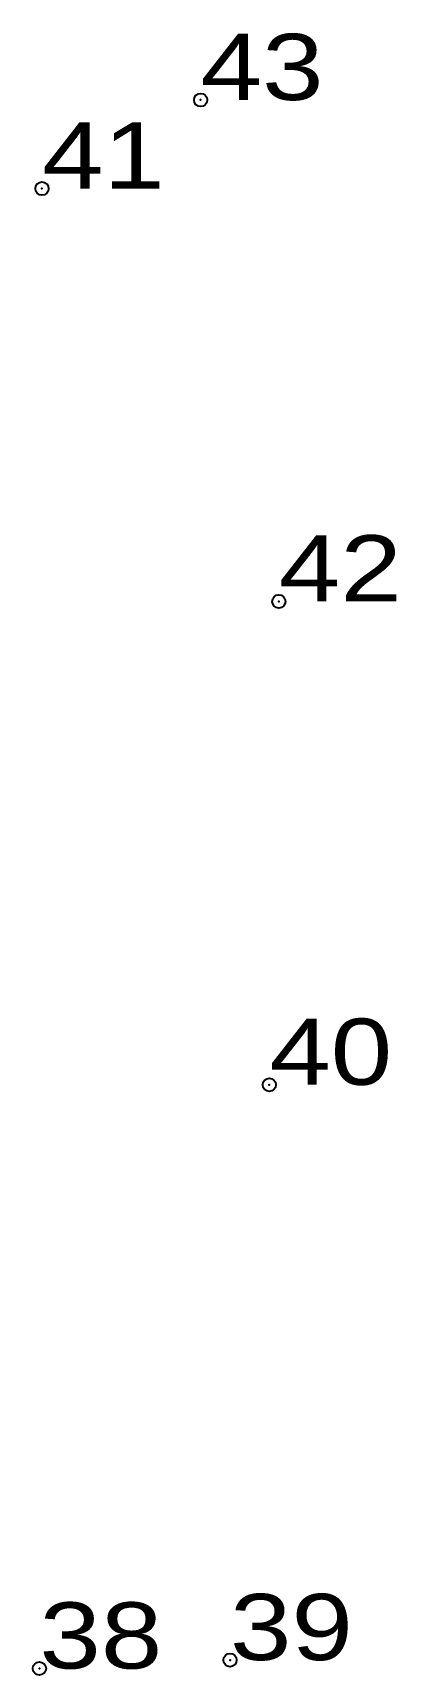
# Model space of a CAD drawing. Header units: metres. Extents: x 536185 to 552139, y 1837044 to 1844121.
# Drawn here: x 536219.33 to 536229.23, y 1837648.79 to 1837693.47 of the extents above.
import ezdxf

# ---------------------------------------------------------------- set-up
doc = ezdxf.new("R2010")
doc.units = ezdxf.units.M
doc.header["$LTSCALE"] = 0.72
doc.header["$PDMODE"] = 32
doc.header["$PDSIZE"] = 0.36
doc.layers.add('12', color=7, linetype='Continuous')
doc.layers.add('7', color=7, linetype='Continuous')

msp = doc.modelspace()

# ---------------------------------------------------------------- linework, layer by layer
at = {"layer": '7'}
for p in [(536223.9, 1837691.64), (536219.58, 1837689.23), (536226.03, 1837678), (536225.77, 1837664.85), (536219.51, 1837648.97), (536224.7, 1837649.2)]:
    msp.add_point(p, dxfattribs=at)

# ---------------------------------------------------------------- texts
at = {"layer": '12', "width": 1.25}
for s, p in [('43', (536223.9, 1837691.64)), ('41', (536219.58, 1837689.23)), ('42', (536226.03, 1837678)), ('40', (536225.77, 1837664.85)), ('39', (536224.7, 1837649.2)), ('38', (536219.51, 1837648.97))]:
    msp.add_text(s, height=1.8, dxfattribs=at).set_placement(p)

doc.saveas('drawing.dxf')
